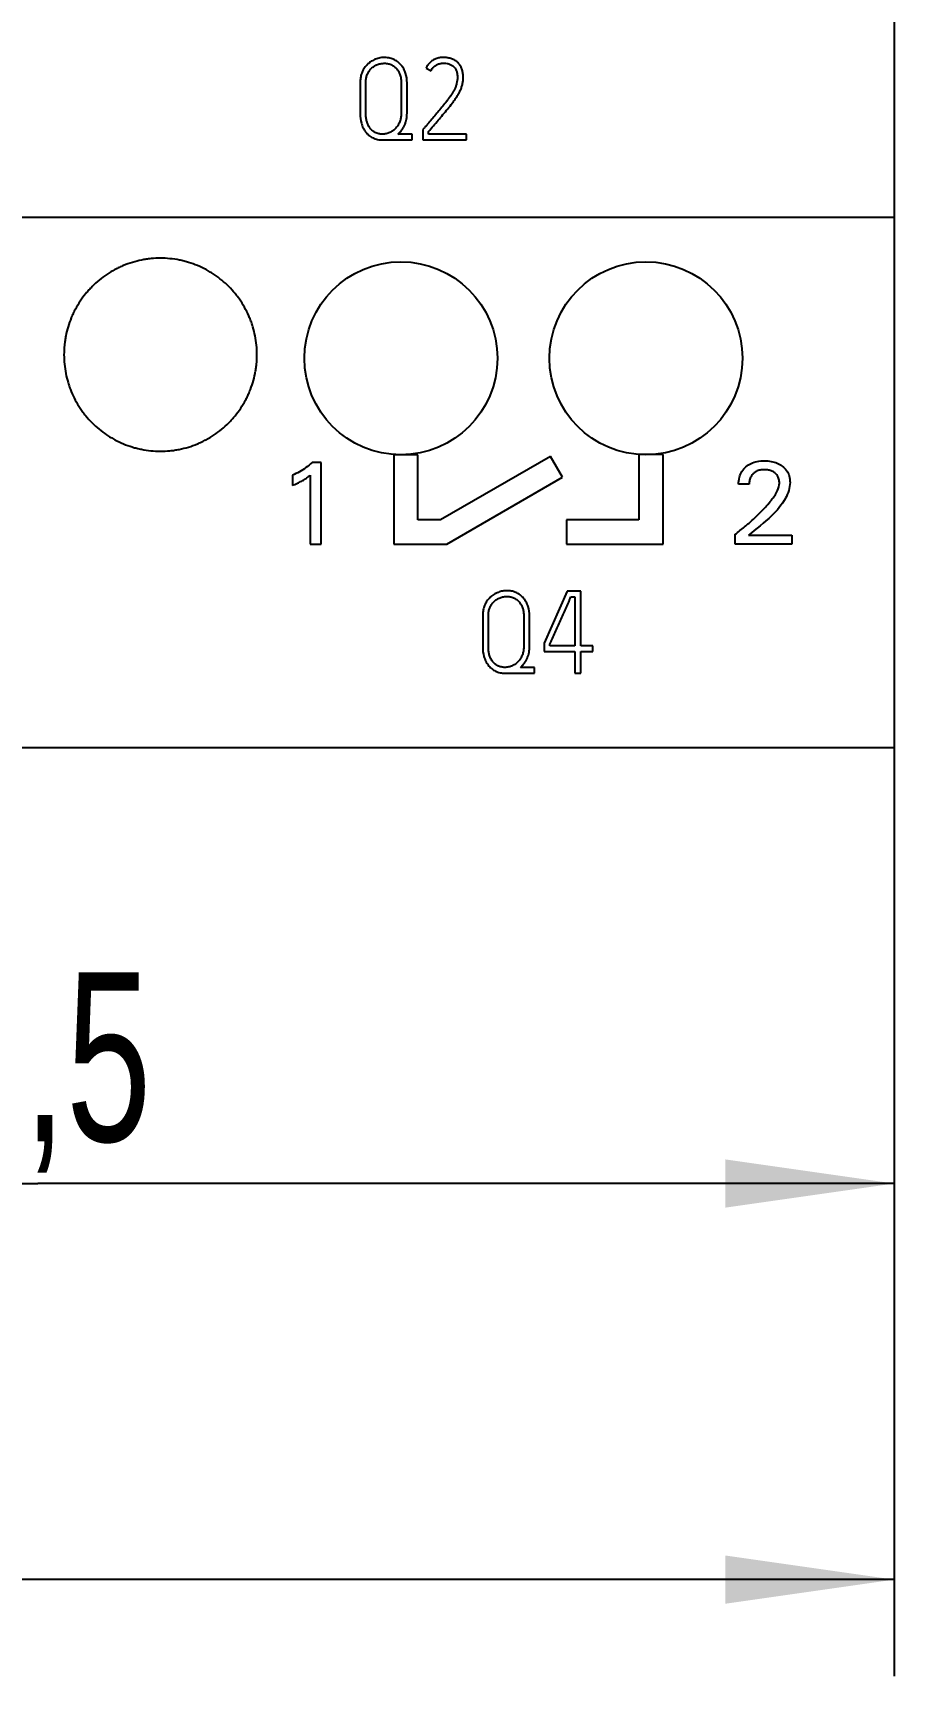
# Model space of a CAD drawing. Extents: x 0 to 420, y 0 to 297.
# Drawn here: x 127.72 to 145.58, y 123.96 to 158.01 of the extents above; entities that cross this region are included whole.
import ezdxf

# ---------------------------------------------------------------- set-up
doc = ezdxf.new("R2010")
doc.units = 0
doc.header["$LTSCALE"] = 23.1
for name, color, linetype in [('10000_FRONT', 7, 'CONTINUOUS'), ('10100_DIM_FRONT', 7, 'CONTINUOUS'), ('10500_FRONT_LABELING', 7, 'CONTINUOUS')]:
    doc.layers.add(name, color=color, linetype=linetype)
doc.styles.get("Standard").update_dxf_attribs({"font": 'txt', "width": 0.8})
doc.dimstyles.new('DIMSTYLE_1', dxfattribs={"dimtxt": 3.5, "dimasz": 3.5, "dimexe": 0.18, "dimexo": 0.0625, "dimgap": 0.09, "dimtad": 1, "dimtxsty": 'STANDARD', "dimcen": 0.09, "dimazin": 3, "dimtp": 0.05, "dimtm": 0.05, "dimtfac": 1, "dimtofl": 0, "dimtmove": 0, "dimatfit": 3, "dimtolj": 1})

# ---------------------------------------------------------------- blocks, each defined once
blk = doc.blocks.new('*D0')
at = {"layer": '10100_DIM_FRONT', "linetype": 'CONTINUOUS'}
for p, q in [((145.579763, 188.190376), (145.579763, 132.165384)), ((110.079763, 145.840376), (110.079763, 132.165384)), ((110.079763, 134.165384), (127.829763, 134.165384)), ((145.579763, 134.165384), (127.829763, 134.165384))]:
    blk.add_line(p, q, dxfattribs=at)
for points in [[(113.579763, 134.665384), (110.079763, 134.165384), (113.579763, 133.665384)], [(142.079763, 133.665384), (145.579763, 134.165384), (142.079763, 134.665384)]]:
    blk.add_solid(points, dxfattribs=at)
at = {"layer": '10100_DIM_FRONT', "linetype": 'CONTINUOUS', "width": 0.678571}
blk.add_text('35,5', height=3.5, dxfattribs=at).set_placement((123.999105, 135.040384))
blk = doc.blocks.new('*D1')
at = {"layer": '10100_DIM_FRONT', "linetype": 'CONTINUOUS'}
for p, q in [((145.58, 188.19), (145.58, 123.957)), ((102.08, 147.741), (102.08, 123.957)), ((102.08, 125.957), (123.83, 125.957)), ((145.58, 125.957), (123.83, 125.957))]:
    blk.add_line(p, q, dxfattribs=at)
for points in [[(105.58, 126.457), (102.08, 125.957), (105.58, 125.457)], [(142.08, 125.457), (145.58, 125.957), (142.08, 126.457)]]:
    blk.add_solid(points, dxfattribs=at)
at = {"layer": '10100_DIM_FRONT', "linetype": 'CONTINUOUS', "width": 0.696429}
blk.add_text('43,5', height=3.5, dxfattribs=at).set_placement((119.796, 126.832))

msp = doc.modelspace()

# ---------------------------------------------------------------- linework, layer by layer
at = {"layer": '10000_FRONT', "color": 7, "linetype": 'CONTINUOUS'}
for p, q in [((145.58, 233.191), (145.58, 143.191)), ((110.08, 154.191), (145.58, 154.191)), ((135.21, 149.269), (135.21, 147.416)), ((135.707, 149.269), (135.21, 149.269)), ((135.707, 147.917), (135.707, 149.269)), ((138.458, 149.234), (136.173, 147.917)), ((138.707, 148.801), (138.458, 149.234)), ((140.288, 149.276), (140.288, 147.916)), ((140.788, 149.276), (140.288, 149.276)), ((140.788, 147.416), (140.788, 149.276)), ((136.305, 147.416), (138.707, 148.801)), ((136.173, 147.917), (135.707, 147.917)), ((138.788, 147.916), (138.788, 147.416)), ((140.288, 147.916), (138.788, 147.916)), ((135.21, 147.416), (136.305, 147.416)), ((138.788, 147.416), (140.788, 147.416)), ((145.58, 143.191), (110.08, 143.191))]:
    msp.add_line(p, q, dxfattribs=at)
for centre in [(135.354, 151.267), (140.434, 151.267)]:
    msp.add_circle(centre, 2, dxfattribs=at)
for points, knots in [([(132.37, 151.341), (132.37, 151.407), (132.367, 151.472), (132.354, 151.602), (132.344, 151.666), (132.319, 151.794), (132.303, 151.857), (132.275, 151.951), (132.265, 151.982), (132.243, 152.044), (132.231, 152.075), (132.193, 152.165), (132.138, 152.283), (132.071, 152.395), (132.017, 152.476), (131.998, 152.503), (131.959, 152.556), (131.939, 152.582), (131.876, 152.658), (131.833, 152.707), (131.694, 152.846), (131.594, 152.929), (131.471, 153.011), (131.457, 153.02), (131.429, 153.038), (131.415, 153.046), (131.373, 153.072), (131.344, 153.088), (131.258, 153.135), (131.198, 153.163), (131.078, 153.213), (131.017, 153.235), (130.923, 153.264), (130.891, 153.273), (130.827, 153.289), (130.795, 153.296), (130.697, 153.315), (130.568, 153.335), (130.437, 153.341), (130.306, 153.341), (130.241, 153.338), (130.142, 153.329), (130.109, 153.325), (130.044, 153.315), (130.012, 153.309), (129.915, 153.29), (129.852, 153.274), (129.727, 153.236), (129.665, 153.214), (129.574, 153.177), (129.544, 153.163), (129.499, 153.142), (129.484, 153.135), (129.455, 153.12), (129.382, 153.082), (129.312, 153.04), (129.149, 152.931), (129.048, 152.848), (128.931, 152.731), (128.909, 152.707), (128.865, 152.659), (128.843, 152.634), (128.781, 152.558), (128.742, 152.506), (128.67, 152.398), (128.637, 152.342), (128.59, 152.255), (128.576, 152.226), (128.547, 152.166), (128.534, 152.136), (128.497, 152.045), (128.453, 151.923), (128.421, 151.797), (128.402, 151.701), (128.396, 151.669), (128.387, 151.604), (128.383, 151.571), (128.373, 151.473), (128.37, 151.407), (128.37, 151.341)], [0, 0, 0, 0, 0.03125, 0.03125, 0.0625, 0.0625, 0.09375, 0.09375, 0.109375, 0.109375, 0.125, 0.125, 0.15625, 0.1875, 0.1875, 0.203125, 0.203125, 0.21875, 0.21875, 0.25, 0.25, 0.3125, 0.3125, 0.320312, 0.320312, 0.328125, 0.328125, 0.34375, 0.34375, 0.375, 0.375, 0.40625, 0.40625, 0.421875, 0.421875, 0.4375, 0.4375, 0.46875, 0.5, 0.5, 0.53125, 0.53125, 0.546875, 0.546875, 0.5625, 0.5625, 0.59375, 0.59375, 0.625, 0.625, 0.640625, 0.640625, 0.648438, 0.648438, 0.65625, 0.6875, 0.6875, 0.75, 0.75, 0.765625, 0.765625, 0.78125, 0.78125, 0.8125, 0.8125, 0.84375, 0.84375, 0.859375, 0.859375, 0.875, 0.875, 0.90625, 0.9375, 0.9375, 0.953125, 0.953125, 0.96875, 0.96875, 1, 1, 1, 1]), ([(128.37, 151.341), (128.37, 151.276), (128.373, 151.21), (128.386, 151.081), (128.395, 151.017), (128.42, 150.889), (128.436, 150.826), (128.465, 150.732), (128.475, 150.701), (128.497, 150.639), (128.509, 150.608), (128.546, 150.518), (128.602, 150.4), (128.668, 150.288), (128.723, 150.207), (128.741, 150.18), (128.78, 150.127), (128.8, 150.101), (128.863, 150.025), (128.907, 149.976), (129.045, 149.837), (129.146, 149.754), (129.268, 149.672), (129.282, 149.663), (129.31, 149.645), (129.324, 149.636), (129.366, 149.611), (129.395, 149.595), (129.482, 149.548), (129.541, 149.52), (129.661, 149.47), (129.723, 149.448), (129.817, 149.419), (129.849, 149.41), (129.912, 149.394), (129.945, 149.387), (130.042, 149.367), (130.172, 149.348), (130.302, 149.341), (130.433, 149.341), (130.499, 149.344), (130.597, 149.354), (130.63, 149.358), (130.696, 149.368), (130.858, 149.396), (131.014, 149.443), (131.166, 149.506), (131.196, 149.52), (131.24, 149.541), (131.255, 149.548), (131.285, 149.563), (131.358, 149.601), (131.428, 149.643), (131.591, 149.752), (131.692, 149.835), (131.808, 149.952), (131.831, 149.975), (131.875, 150.024), (131.896, 150.049), (131.958, 150.125), (131.997, 150.177), (132.069, 150.285), (132.103, 150.341), (132.149, 150.428), (132.164, 150.457), (132.192, 150.517), (132.205, 150.547), (132.243, 150.637), (132.287, 150.76), (132.318, 150.886), (132.337, 150.982), (132.343, 151.014), (132.353, 151.079), (132.357, 151.112), (132.367, 151.21), (132.37, 151.276), (132.37, 151.341)], [0, 0, 0, 0, 0.03125, 0.03125, 0.0625, 0.0625, 0.09375, 0.09375, 0.109375, 0.109375, 0.125, 0.125, 0.15625, 0.1875, 0.1875, 0.203125, 0.203125, 0.21875, 0.21875, 0.25, 0.25, 0.3125, 0.3125, 0.320312, 0.320312, 0.328125, 0.328125, 0.34375, 0.34375, 0.375, 0.375, 0.40625, 0.40625, 0.421875, 0.421875, 0.4375, 0.4375, 0.46875, 0.5, 0.5, 0.53125, 0.53125, 0.546875, 0.546875, 0.5625, 0.625, 0.625, 0.640625, 0.640625, 0.648438, 0.648438, 0.65625, 0.6875, 0.6875, 0.75, 0.75, 0.765625, 0.765625, 0.78125, 0.78125, 0.8125, 0.8125, 0.84375, 0.84375, 0.859375, 0.859375, 0.875, 0.875, 0.90625, 0.9375, 0.9375, 0.953125, 0.953125, 0.96875, 0.96875, 1, 1, 1, 1])]:
    msp.add_open_spline(points, degree=3, knots=knots, dxfattribs=at)
at = {"layer": '10500_FRONT_LABELING', "color": 7, "linetype": 'CONTINUOUS'}
for p, q in [((135.875, 157.282), (135.981, 157.227)), ((134.51, 156.977), (134.51, 156.334)), ((134.628, 156.334), (134.628, 156.977)), ((135.361, 156.977), (135.361, 156.348)), ((135.481, 156.348), (135.481, 156.977)), ((135.825, 156.025), (135.811, 156.008)), ((135.811, 156.008), (135.811, 155.791)), ((134.972, 155.791), (135.585, 155.791)), ((135.585, 155.912), (135.293, 155.912)), ((135.585, 155.791), (135.585, 155.912)), ((135.811, 155.791), (136.717, 155.791)), ((135.929, 155.909), (135.929, 155.966)), ((136.717, 155.909), (135.929, 155.909)), ((136.717, 155.791), (136.717, 155.909)), ((133.104, 148.846), (133.104, 148.634)), ((133.477, 148.844), (133.477, 147.417)), ((133.704, 149.107), (133.512, 149.107)), ((133.704, 147.417), (133.704, 149.107)), ((142.575, 148.658), (142.354, 148.658)), ((142.284, 147.417), (142.284, 147.62)), ((142.561, 147.602), (143.457, 147.602)), ((143.457, 147.602), (143.457, 147.417)), ((133.477, 147.417), (133.704, 147.417)), ((143.457, 147.417), (142.284, 147.417)), ((138.802, 146.441), (138.325, 145.366)), ((139.082, 146.441), (138.802, 146.441)), ((139.082, 145.31), (139.082, 146.441)), ((138.879, 146.323), (138.962, 146.323)), ((138.962, 146.323), (138.962, 145.31)), ((137.05, 145.927), (137.05, 145.284)), ((137.168, 145.284), (137.168, 145.927)), ((137.901, 145.927), (137.901, 145.298)), ((138.021, 145.298), (138.021, 145.927)), ((138.325, 145.366), (138.325, 145.192)), ((138.325, 145.192), (138.962, 145.192)), ((138.443, 145.31), (138.443, 145.34)), ((138.962, 145.31), (138.443, 145.31)), ((138.962, 145.192), (138.962, 144.741)), ((139.332, 145.31), (139.082, 145.31)), ((139.082, 144.741), (139.082, 145.192)), ((139.082, 145.192), (139.332, 145.192)), ((139.332, 145.192), (139.332, 145.31)), ((137.512, 144.741), (138.125, 144.741)), ((138.125, 144.862), (137.833, 144.862)), ((138.125, 144.741), (138.125, 144.862)), ((138.962, 144.741), (139.082, 144.741))]:
    msp.add_line(p, q, dxfattribs=at)
for points, knots in [([(135.481, 156.977), (135.481, 157.044), (135.473, 157.11), (135.447, 157.189), (135.441, 157.205), (135.428, 157.235), (135.421, 157.25), (135.405, 157.279), (135.396, 157.293), (135.382, 157.314), (135.377, 157.321), (135.367, 157.334), (135.362, 157.34), (135.334, 157.372), (135.31, 157.395), (135.27, 157.424), (135.256, 157.433), (135.227, 157.45), (135.212, 157.457), (135.166, 157.477), (135.134, 157.487), (135.085, 157.496), (135.068, 157.498), (135.035, 157.501), (135.018, 157.501), (134.985, 157.5), (134.968, 157.499), (134.935, 157.495), (134.918, 157.492), (134.869, 157.481), (134.838, 157.471), (134.792, 157.45), (134.777, 157.443), (134.748, 157.426), (134.734, 157.417), (134.707, 157.398), (134.694, 157.388), (134.675, 157.372), (134.669, 157.366), (134.657, 157.355), (134.651, 157.349), (134.622, 157.318), (134.602, 157.292), (134.576, 157.249), (134.568, 157.234), (134.554, 157.204), (134.547, 157.189), (134.536, 157.158), (134.531, 157.142), (134.523, 157.11), (134.52, 157.094), (134.515, 157.061), (134.513, 157.044), (134.51, 157.011), (134.51, 156.994), (134.51, 156.977)], [0, 0, 0, 0, 0.125, 0.125, 0.15625, 0.15625, 0.1875, 0.1875, 0.21875, 0.21875, 0.234375, 0.234375, 0.25, 0.25, 0.3125, 0.3125, 0.34375, 0.34375, 0.375, 0.375, 0.4375, 0.4375, 0.46875, 0.46875, 0.5, 0.5, 0.53125, 0.53125, 0.5625, 0.5625, 0.625, 0.625, 0.65625, 0.65625, 0.6875, 0.6875, 0.71875, 0.71875, 0.734375, 0.734375, 0.75, 0.75, 0.8125, 0.8125, 0.84375, 0.84375, 0.875, 0.875, 0.90625, 0.90625, 0.9375, 0.9375, 0.96875, 0.96875, 1, 1, 1, 1]), ([(134.628, 156.977), (134.628, 157.003), (134.629, 157.028), (134.637, 157.078), (134.642, 157.103), (134.655, 157.139), (134.66, 157.151), (134.671, 157.174), (134.677, 157.185), (134.689, 157.207), (134.696, 157.218), (134.711, 157.238), (134.719, 157.248), (134.745, 157.277), (134.764, 157.294), (134.795, 157.316), (134.806, 157.323), (134.828, 157.336), (134.84, 157.341), (134.875, 157.357), (134.899, 157.365), (134.937, 157.373), (134.949, 157.376), (134.974, 157.379), (134.987, 157.38), (135.012, 157.381), (135.025, 157.381), (135.051, 157.379), (135.064, 157.377), (135.101, 157.371), (135.126, 157.364), (135.161, 157.349), (135.172, 157.343), (135.194, 157.33), (135.205, 157.323), (135.236, 157.3), (135.254, 157.283), (135.287, 157.243), (135.301, 157.222), (135.318, 157.188), (135.323, 157.176), (135.333, 157.152), (135.337, 157.14), (135.348, 157.104), (135.353, 157.079), (135.359, 157.029), (135.361, 157.003), (135.361, 156.977)], [0, 0, 0, 0, 0.0625, 0.0625, 0.125, 0.125, 0.15625, 0.15625, 0.1875, 0.1875, 0.21875, 0.21875, 0.25, 0.25, 0.3125, 0.3125, 0.34375, 0.34375, 0.375, 0.375, 0.4375, 0.4375, 0.46875, 0.46875, 0.5, 0.5, 0.53125, 0.53125, 0.5625, 0.5625, 0.625, 0.625, 0.65625, 0.65625, 0.6875, 0.6875, 0.75, 0.75, 0.8125, 0.8125, 0.84375, 0.84375, 0.875, 0.875, 0.9375, 0.9375, 1, 1, 1, 1]), ([(135.981, 157.227), (135.99, 157.247), (136.002, 157.266), (136.023, 157.291), (136.03, 157.299), (136.046, 157.315), (136.062, 157.329), (136.08, 157.341), (136.099, 157.352), (136.109, 157.357), (136.14, 157.37), (136.161, 157.375), (136.193, 157.38), (136.204, 157.382), (136.226, 157.383), (136.237, 157.383), (136.27, 157.383), (136.291, 157.381), (136.324, 157.375), (136.334, 157.372), (136.356, 157.366), (136.366, 157.362), (136.386, 157.354), (136.396, 157.349), (136.415, 157.338), (136.424, 157.332), (136.441, 157.318), (136.449, 157.311), (136.46, 157.299), (136.464, 157.295), (136.471, 157.286), (136.474, 157.282), (136.483, 157.268), (136.489, 157.258), (136.498, 157.239), (136.503, 157.229), (136.514, 157.198), (136.518, 157.176), (136.523, 157.144), (136.524, 157.133), (136.525, 157.111), (136.526, 157.1), (136.526, 157.068), (136.524, 157.046), (136.519, 157.003), (136.515, 156.982), (136.507, 156.95), (136.504, 156.939), (136.498, 156.918), (136.495, 156.908), (136.484, 156.877), (136.475, 156.858), (136.455, 156.819), (136.444, 156.801), (136.422, 156.764), (136.41, 156.746), (136.374, 156.691), (136.349, 156.656), (136.298, 156.586), (136.272, 156.552), (136.218, 156.485), (136.19, 156.452), (136.135, 156.385), (136.107, 156.352), (136.051, 156.286), (136.023, 156.254), (135.967, 156.188), (135.938, 156.155), (135.896, 156.106), (135.882, 156.09), (135.854, 156.057), (135.839, 156.041), (135.825, 156.025)], [0, 0, 0, 0, 0.03125, 0.03125, 0.046875, 0.046875, 0.0625, 0.078125, 0.078125, 0.09375, 0.09375, 0.125, 0.125, 0.140625, 0.140625, 0.15625, 0.15625, 0.1875, 0.1875, 0.203125, 0.203125, 0.21875, 0.21875, 0.234375, 0.234375, 0.25, 0.25, 0.265625, 0.265625, 0.273438, 0.273438, 0.28125, 0.28125, 0.296875, 0.296875, 0.3125, 0.3125, 0.34375, 0.34375, 0.359375, 0.359375, 0.375, 0.375, 0.40625, 0.40625, 0.4375, 0.4375, 0.453125, 0.453125, 0.46875, 0.46875, 0.5, 0.5, 0.53125, 0.53125, 0.5625, 0.5625, 0.625, 0.625, 0.6875, 0.6875, 0.75, 0.75, 0.8125, 0.8125, 0.875, 0.875, 0.9375, 0.9375, 0.96875, 0.96875, 1, 1, 1, 1]), ([(135.929, 155.966), (135.962, 156.005), (135.995, 156.044), (136.061, 156.122), (136.095, 156.161), (136.161, 156.239), (136.194, 156.278), (136.26, 156.356), (136.293, 156.396), (136.357, 156.475), (136.389, 156.515), (136.435, 156.576), (136.451, 156.597), (136.48, 156.639), (136.495, 156.66), (136.524, 156.702), (136.537, 156.724), (136.563, 156.768), (136.575, 156.791), (136.591, 156.826), (136.596, 156.837), (136.606, 156.861), (136.61, 156.873), (136.622, 156.91), (136.629, 156.935), (136.638, 156.985), (136.642, 157.011), (136.646, 157.061), (136.647, 157.087), (136.645, 157.138), (136.642, 157.164), (136.633, 157.215), (136.627, 157.24), (136.613, 157.276), (136.608, 157.288), (136.597, 157.312), (136.591, 157.323), (136.577, 157.345), (136.569, 157.355), (136.553, 157.375), (136.544, 157.384), (136.526, 157.403), (136.517, 157.412), (136.496, 157.427), (136.486, 157.435), (136.464, 157.448), (136.452, 157.453), (136.429, 157.464), (136.417, 157.469), (136.38, 157.482), (136.356, 157.489), (136.318, 157.495), (136.305, 157.497), (136.279, 157.5), (136.266, 157.5), (136.227, 157.501), (136.202, 157.5), (136.163, 157.496), (136.15, 157.494), (136.125, 157.489), (136.112, 157.486), (136.075, 157.474), (136.052, 157.464), (136.018, 157.444), (136.007, 157.437), (135.986, 157.422), (135.966, 157.406), (135.948, 157.388), (135.93, 157.369), (135.922, 157.359), (135.899, 157.327), (135.886, 157.305), (135.875, 157.282)], [0, 0, 0, 0, 0.0625, 0.0625, 0.125, 0.125, 0.1875, 0.1875, 0.25, 0.25, 0.3125, 0.3125, 0.34375, 0.34375, 0.375, 0.375, 0.40625, 0.40625, 0.4375, 0.4375, 0.453125, 0.453125, 0.46875, 0.46875, 0.5, 0.5, 0.53125, 0.53125, 0.5625, 0.5625, 0.59375, 0.59375, 0.625, 0.625, 0.640625, 0.640625, 0.65625, 0.65625, 0.671875, 0.671875, 0.6875, 0.6875, 0.703125, 0.703125, 0.71875, 0.71875, 0.734375, 0.734375, 0.75, 0.75, 0.78125, 0.78125, 0.796875, 0.796875, 0.8125, 0.8125, 0.84375, 0.84375, 0.859375, 0.859375, 0.875, 0.875, 0.90625, 0.90625, 0.921875, 0.921875, 0.9375, 0.953125, 0.953125, 0.96875, 0.96875, 1, 1, 1, 1]), ([(134.51, 156.334), (134.51, 156.267), (134.518, 156.201), (134.541, 156.121), (134.547, 156.105), (134.558, 156.074), (134.565, 156.059), (134.58, 156.029), (134.587, 156.015), (134.6, 155.993), (134.605, 155.986), (134.614, 155.972), (134.619, 155.965), (134.644, 155.932), (134.667, 155.908), (134.706, 155.876), (134.719, 155.866), (134.748, 155.848), (134.777, 155.832), (134.808, 155.82), (134.839, 155.809), (134.856, 155.805), (134.905, 155.794), (134.938, 155.791), (134.972, 155.791)], [0, 0, 0, 0, 0.25, 0.25, 0.3125, 0.3125, 0.375, 0.375, 0.4375, 0.4375, 0.46875, 0.46875, 0.5, 0.5, 0.625, 0.625, 0.6875, 0.6875, 0.75, 0.8125, 0.8125, 0.875, 0.875, 1, 1, 1, 1]), ([(135.361, 156.348), (135.361, 156.321), (135.359, 156.295), (135.354, 156.256), (135.352, 156.243), (135.346, 156.218), (135.343, 156.205), (135.33, 156.167), (135.32, 156.143), (135.302, 156.108), (135.295, 156.097), (135.281, 156.074), (135.273, 156.064), (135.248, 156.033), (135.23, 156.014), (135.2, 155.989), (135.189, 155.981), (135.167, 155.967), (135.155, 155.96), (135.12, 155.942), (135.096, 155.932), (135.057, 155.922), (135.044, 155.919), (135.018, 155.914), (135.005, 155.913), (134.979, 155.911), (134.966, 155.911), (134.946, 155.912), (134.939, 155.913), (134.926, 155.914), (134.92, 155.915), (134.887, 155.92), (134.862, 155.928), (134.826, 155.944), (134.814, 155.95), (134.791, 155.964), (134.769, 155.979), (134.75, 155.996), (134.731, 156.015), (134.723, 156.025), (134.698, 156.057), (134.685, 156.079), (134.668, 156.115), (134.663, 156.127), (134.654, 156.152), (134.65, 156.165), (134.64, 156.203), (134.635, 156.228), (134.629, 156.281), (134.628, 156.307), (134.628, 156.334)], [0, 0, 0, 0, 0.0625, 0.0625, 0.09375, 0.09375, 0.125, 0.125, 0.1875, 0.1875, 0.21875, 0.21875, 0.25, 0.25, 0.3125, 0.3125, 0.34375, 0.34375, 0.375, 0.375, 0.4375, 0.4375, 0.46875, 0.46875, 0.5, 0.5, 0.53125, 0.53125, 0.546875, 0.546875, 0.5625, 0.5625, 0.625, 0.625, 0.65625, 0.65625, 0.6875, 0.71875, 0.71875, 0.75, 0.75, 0.8125, 0.8125, 0.84375, 0.84375, 0.875, 0.875, 0.9375, 0.9375, 1, 1, 1, 1]), ([(135.293, 155.912), (135.309, 155.925), (135.323, 155.939), (135.351, 155.969), (135.364, 155.985), (135.382, 156.01), (135.388, 156.018), (135.399, 156.035), (135.404, 156.044), (135.419, 156.071), (135.428, 156.089), (135.444, 156.127), (135.451, 156.146), (135.463, 156.185), (135.468, 156.205), (135.478, 156.266), (135.481, 156.307), (135.481, 156.348)], [0, 0, 0, 0, 0.125, 0.125, 0.25, 0.25, 0.3125, 0.3125, 0.375, 0.375, 0.5, 0.5, 0.625, 0.625, 0.75, 0.75, 1, 1, 1, 1]), ([(133.512, 149.107), (133.472, 149.069), (133.39, 148.999), (133.253, 148.911), (133.155, 148.865), (133.104, 148.846)], [0, 0, 0, 0, 0.335376, 0.666733, 1, 1, 1, 1]), ([(133.104, 148.634), (133.139, 148.647), (133.205, 148.675), (133.296, 148.719), (133.361, 148.758), (133.407, 148.79), (133.441, 148.816), (133.465, 148.834), (133.477, 148.844)], [0, 0, 0, 0, 0.263331, 0.496838, 0.701719, 0.791454, 0.890837, 1, 1, 1, 1]), ([(142.284, 147.62), (142.35, 147.67), (142.479, 147.772), (142.661, 147.931), (142.85, 148.112), (143.024, 148.304), (143.159, 148.498), (143.209, 148.655), (143.195, 148.763), (143.164, 148.837), (143.112, 148.892), (143.047, 148.932), (142.971, 148.955), (142.887, 148.961), (142.802, 148.954), (142.723, 148.927), (142.658, 148.881), (142.609, 148.819), (142.58, 148.743), (142.574, 148.686), (142.575, 148.658)], [0, 0, 0, 0, 0.104116, 0.205085, 0.303144, 0.433178, 0.529839, 0.598022, 0.633057, 0.664801, 0.696393, 0.726886, 0.759247, 0.795227, 0.832181, 0.865789, 0.898315, 0.930542, 0.963549, 1, 1, 1, 1]), ([(142.354, 148.658), (142.354, 148.705), (142.364, 148.798), (142.416, 148.925), (142.504, 149.023), (142.614, 149.094), (142.745, 149.134), (142.887, 149.146), (143.027, 149.135), (143.155, 149.1), (143.265, 149.037), (143.356, 148.947), (143.411, 148.826), (143.436, 148.624), (143.326, 148.316), (143.015, 147.952), (142.716, 147.732), (142.561, 147.602)], [0, 0, 0, 0, 0.047634, 0.090966, 0.134024, 0.175852, 0.219839, 0.26854, 0.316048, 0.358805, 0.398874, 0.441275, 0.482994, 0.528552, 0.640457, 0.793497, 1, 1, 1, 1]), ([(138.021, 145.927), (138.021, 145.994), (138.013, 146.059), (137.987, 146.138), (137.981, 146.154), (137.968, 146.185), (137.961, 146.2), (137.945, 146.229), (137.937, 146.243), (137.923, 146.263), (137.918, 146.27), (137.907, 146.283), (137.902, 146.29), (137.875, 146.322), (137.851, 146.344), (137.811, 146.374), (137.797, 146.383), (137.767, 146.4), (137.752, 146.407), (137.707, 146.427), (137.675, 146.437), (137.625, 146.446), (137.608, 146.448), (137.575, 146.451), (137.558, 146.451), (137.525, 146.45), (137.508, 146.449), (137.475, 146.445), (137.458, 146.442), (137.409, 146.431), (137.378, 146.42), (137.339, 146.404), (137.332, 146.4), (137.317, 146.392), (137.309, 146.388), (137.287, 146.376), (137.273, 146.367), (137.246, 146.348), (137.233, 146.338), (137.214, 146.322), (137.208, 146.316), (137.196, 146.304), (137.19, 146.298), (137.162, 146.268), (137.142, 146.241), (137.116, 146.199), (137.108, 146.184), (137.094, 146.154), (137.087, 146.139), (137.076, 146.107), (137.071, 146.092), (137.063, 146.06), (137.06, 146.043), (137.055, 146.011), (137.053, 145.994), (137.05, 145.961), (137.05, 145.944), (137.05, 145.927)], [0, 0, 0, 0, 0.125, 0.125, 0.15625, 0.15625, 0.1875, 0.1875, 0.21875, 0.21875, 0.234375, 0.234375, 0.25, 0.25, 0.3125, 0.3125, 0.34375, 0.34375, 0.375, 0.375, 0.4375, 0.4375, 0.46875, 0.46875, 0.5, 0.5, 0.53125, 0.53125, 0.5625, 0.5625, 0.625, 0.625, 0.640625, 0.640625, 0.65625, 0.65625, 0.6875, 0.6875, 0.71875, 0.71875, 0.734375, 0.734375, 0.75, 0.75, 0.8125, 0.8125, 0.84375, 0.84375, 0.875, 0.875, 0.90625, 0.90625, 0.9375, 0.9375, 0.96875, 0.96875, 1, 1, 1, 1]), ([(137.168, 145.927), (137.168, 145.953), (137.169, 145.978), (137.177, 146.028), (137.182, 146.052), (137.195, 146.089), (137.2, 146.101), (137.211, 146.124), (137.216, 146.135), (137.229, 146.157), (137.236, 146.167), (137.251, 146.188), (137.259, 146.198), (137.285, 146.227), (137.304, 146.243), (137.335, 146.266), (137.346, 146.273), (137.368, 146.285), (137.38, 146.291), (137.415, 146.307), (137.439, 146.315), (137.476, 146.323), (137.489, 146.326), (137.514, 146.329), (137.527, 146.33), (137.553, 146.331), (137.565, 146.331), (137.591, 146.329), (137.604, 146.327), (137.642, 146.321), (137.666, 146.314), (137.701, 146.298), (137.712, 146.293), (137.735, 146.28), (137.745, 146.273), (137.766, 146.258), (137.775, 146.249), (137.794, 146.232), (137.802, 146.222), (137.827, 146.193), (137.841, 146.171), (137.858, 146.137), (137.863, 146.126), (137.873, 146.102), (137.877, 146.09), (137.888, 146.053), (137.893, 146.029), (137.899, 145.978), (137.901, 145.953), (137.901, 145.927)], [0, 0, 0, 0, 0.0625, 0.0625, 0.125, 0.125, 0.15625, 0.15625, 0.1875, 0.1875, 0.21875, 0.21875, 0.25, 0.25, 0.3125, 0.3125, 0.34375, 0.34375, 0.375, 0.375, 0.4375, 0.4375, 0.46875, 0.46875, 0.5, 0.5, 0.53125, 0.53125, 0.5625, 0.5625, 0.625, 0.625, 0.65625, 0.65625, 0.6875, 0.6875, 0.71875, 0.71875, 0.75, 0.75, 0.8125, 0.8125, 0.84375, 0.84375, 0.875, 0.875, 0.9375, 0.9375, 1, 1, 1, 1]), ([(138.443, 145.34), (138.448, 145.35), (138.453, 145.361), (138.462, 145.381), (138.466, 145.391), (138.48, 145.422), (138.489, 145.442), (138.517, 145.504), (138.535, 145.545), (138.571, 145.627), (138.59, 145.668), (138.626, 145.749), (138.644, 145.79), (138.681, 145.872), (138.699, 145.913), (138.735, 145.995), (138.753, 146.036), (138.789, 146.118), (138.807, 146.159), (138.835, 146.221), (138.844, 146.241), (138.862, 146.282), (138.871, 146.303), (138.879, 146.323)], [0, 0, 0, 0, 0.03125, 0.03125, 0.0625, 0.0625, 0.125, 0.125, 0.25, 0.25, 0.375, 0.375, 0.5, 0.5, 0.625, 0.625, 0.75, 0.75, 0.875, 0.875, 0.9375, 0.9375, 1, 1, 1, 1]), ([(137.05, 145.284), (137.05, 145.217), (137.058, 145.151), (137.081, 145.071), (137.086, 145.055), (137.098, 145.024), (137.105, 145.009), (137.119, 144.98), (137.127, 144.965), (137.14, 144.944), (137.145, 144.937), (137.154, 144.923), (137.159, 144.916), (137.184, 144.882), (137.207, 144.858), (137.245, 144.826), (137.259, 144.816), (137.287, 144.798), (137.316, 144.782), (137.347, 144.77), (137.379, 144.759), (137.396, 144.755), (137.445, 144.744), (137.478, 144.741), (137.512, 144.741)], [0, 0, 0, 0, 0.25, 0.25, 0.3125, 0.3125, 0.375, 0.375, 0.4375, 0.4375, 0.46875, 0.46875, 0.5, 0.5, 0.625, 0.625, 0.6875, 0.6875, 0.75, 0.8125, 0.8125, 0.875, 0.875, 1, 1, 1, 1]), ([(137.901, 145.298), (137.901, 145.271), (137.899, 145.245), (137.894, 145.206), (137.892, 145.193), (137.886, 145.168), (137.883, 145.155), (137.871, 145.117), (137.86, 145.093), (137.842, 145.058), (137.835, 145.047), (137.821, 145.025), (137.813, 145.014), (137.789, 144.983), (137.77, 144.964), (137.74, 144.939), (137.729, 144.932), (137.707, 144.917), (137.696, 144.91), (137.66, 144.892), (137.636, 144.882), (137.597, 144.872), (137.584, 144.869), (137.558, 144.864), (137.545, 144.863), (137.519, 144.861), (137.506, 144.861), (137.486, 144.862), (137.479, 144.863), (137.466, 144.864), (137.459, 144.865), (137.427, 144.871), (137.395, 144.88), (137.365, 144.894), (137.354, 144.9), (137.348, 144.903), (137.331, 144.914), (137.309, 144.929), (137.29, 144.947), (137.271, 144.966), (137.262, 144.976), (137.238, 145.007), (137.225, 145.03), (137.207, 145.065), (137.202, 145.078), (137.194, 145.102), (137.19, 145.115), (137.18, 145.153), (137.175, 145.179), (137.169, 145.231), (137.168, 145.257), (137.168, 145.284)], [0, 0, 0, 0, 0.0625, 0.0625, 0.09375, 0.09375, 0.125, 0.125, 0.1875, 0.1875, 0.21875, 0.21875, 0.25, 0.25, 0.3125, 0.3125, 0.34375, 0.34375, 0.375, 0.375, 0.4375, 0.4375, 0.46875, 0.46875, 0.5, 0.5, 0.53125, 0.53125, 0.546875, 0.546875, 0.5625, 0.5625, 0.625, 0.640625, 0.640625, 0.65625, 0.65625, 0.6875, 0.71875, 0.71875, 0.75, 0.75, 0.8125, 0.8125, 0.84375, 0.84375, 0.875, 0.875, 0.9375, 0.9375, 1, 1, 1, 1]), ([(137.833, 144.862), (137.849, 144.875), (137.863, 144.889), (137.891, 144.919), (137.904, 144.935), (137.922, 144.96), (137.928, 144.968), (137.939, 144.985), (137.944, 144.994), (137.959, 145.021), (137.968, 145.039), (137.984, 145.077), (137.991, 145.096), (138.003, 145.135), (138.008, 145.155), (138.018, 145.216), (138.021, 145.257), (138.021, 145.298)], [0, 0, 0, 0, 0.125, 0.125, 0.25, 0.25, 0.3125, 0.3125, 0.375, 0.375, 0.5, 0.5, 0.625, 0.625, 0.75, 0.75, 1, 1, 1, 1])]:
    msp.add_open_spline(points, degree=3, knots=knots, dxfattribs=at)

# ---------------------------------------------------------------- dimensions: what is measured, and where the dimension line sits
at = {"layer": '10100_DIM_FRONT', "linetype": 'CONTINUOUS'}
for base, p1, text, picture, middle in [((145.58, 125.957), (102.08, 147.741), '43,5', '*D1', (124.671, 128.582)), ((145.58, 134.165), (110.08, 145.84), '35,5', '*D0', (128.749, 136.79))]:
    dim = msp.add_linear_dim(base=base, p1=p1, p2=(145.58, 188.19), text=text, dimstyle='DIMSTYLE_1', dxfattribs=at)
    dim.commit()
    dim.dimension.update_dxf_attribs({"geometry": picture, "text_midpoint": middle, "dimtype": 160})

doc.saveas('drawing.dxf')
